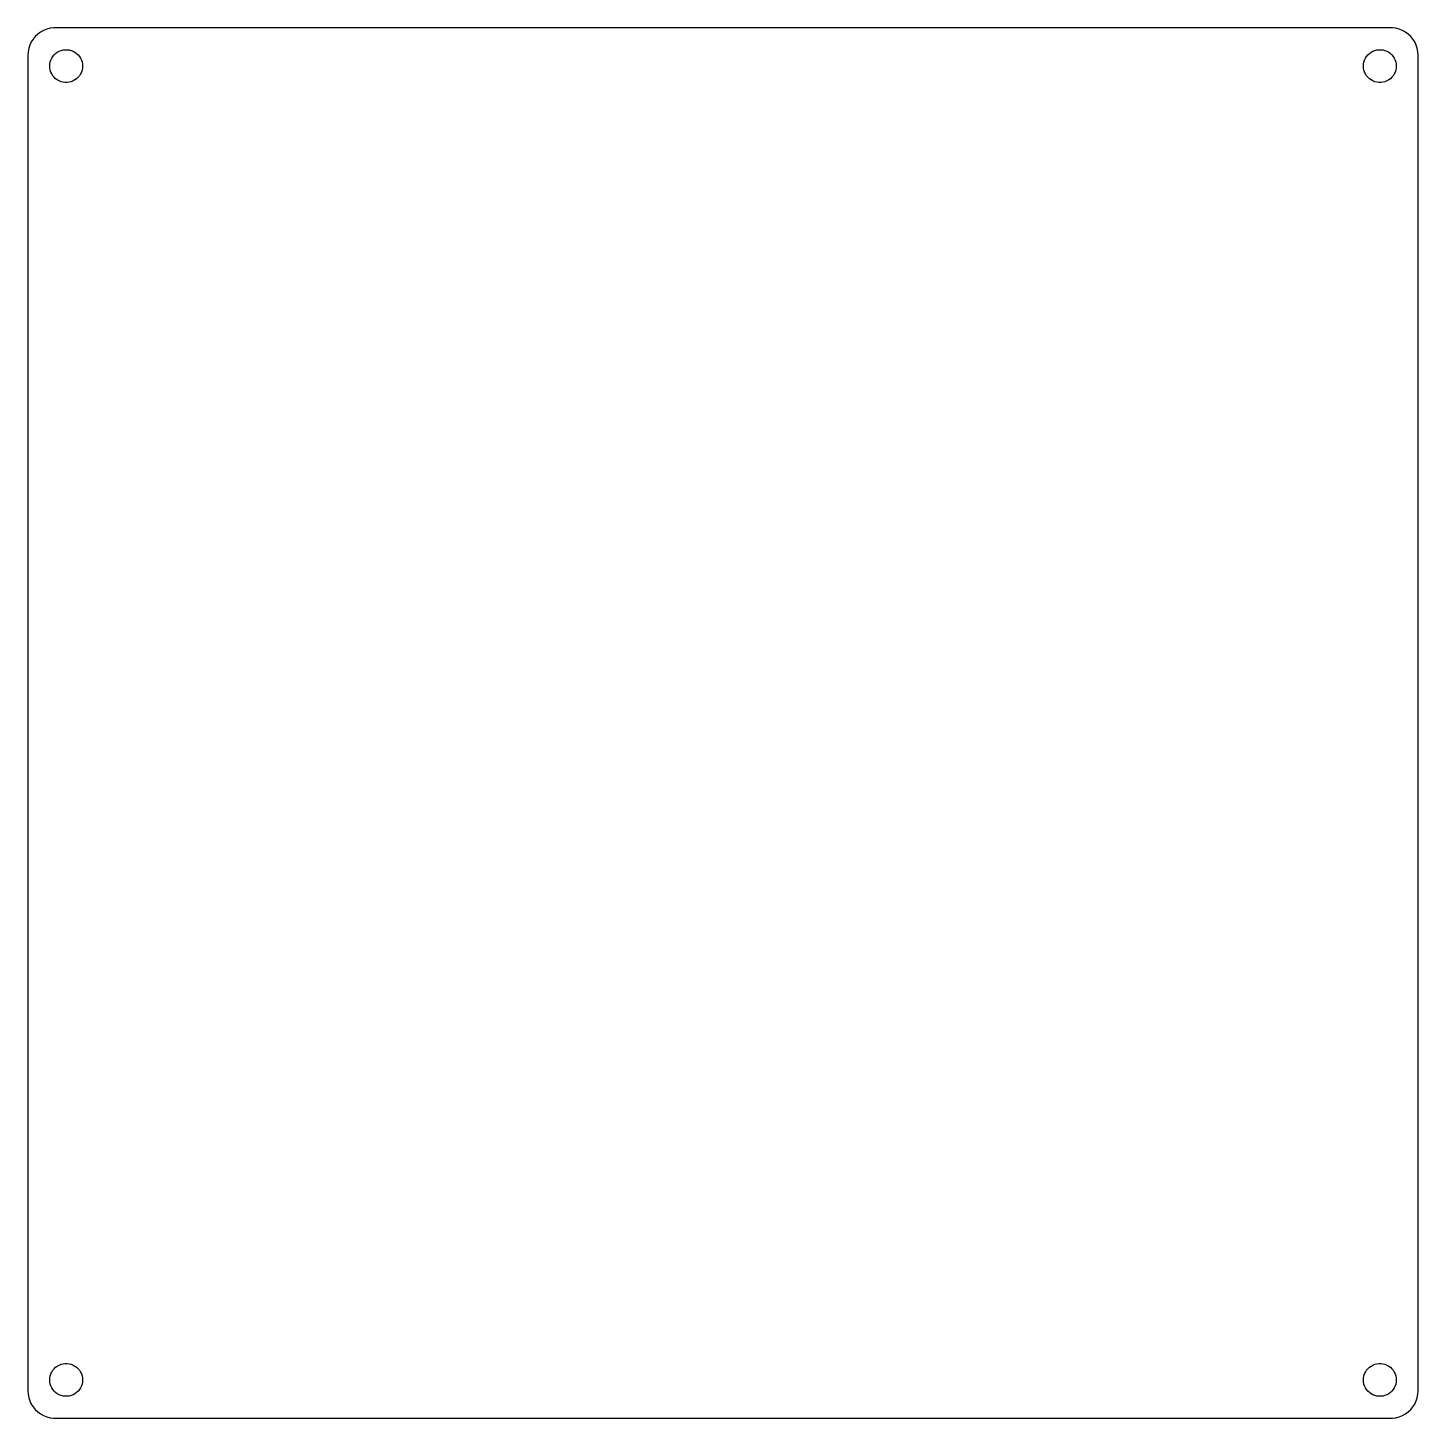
# Model space of a CAD drawing. Header units: metres. Extents: x -127 to 127, y -127 to 127.
import ezdxf

# ---------------------------------------------------------------- set-up
doc = ezdxf.new("R2010")
doc.units = ezdxf.units.M

msp = doc.modelspace()

# ---------------------------------------------------------------- linework, layer by layer
for p, q in [((-126.045, 124.939), (-126.382, 124.409)), ((-125.645, 125.423), (-126.045, 124.939)), ((-125.187, 125.853), (-125.645, 125.423)), ((-124.679, 126.222), (-125.187, 125.853)), ((-124.129, 126.524), (-124.679, 126.222)), ((-123.545, 126.755), (-124.129, 126.524)), ((-122.937, 126.911), (-123.545, 126.755)), ((-122.314, 126.99), (-122.937, 126.911)), ((122.314, 126.99), (-122.314, 126.99)), ((122.937, 126.911), (122.314, 126.99)), ((123.545, 126.755), (122.937, 126.911)), ((124.129, 126.524), (123.545, 126.755)), ((124.679, 126.222), (124.129, 126.524)), ((125.187, 125.853), (124.679, 126.222)), ((125.645, 125.423), (125.187, 125.853)), ((126.045, 124.939), (125.645, 125.423)), ((126.382, 124.409), (126.045, 124.939)), ((-126.961, 122.627), (-127, 122)), ((-127, 122), (-127, -122)), ((-126.843, 123.243), (-126.961, 122.627)), ((-126.649, 123.841), (-126.843, 123.243)), ((-126.382, 124.409), (-126.649, 123.841)), ((-122.427, 121.763), (-122.187, 122.054)), ((-122.187, 122.054), (-121.912, 122.312)), ((-121.912, 122.312), (-121.607, 122.533)), ((-121.607, 122.533), (-121.277, 122.714)), ((-121.277, 122.714), (-120.927, 122.853)), ((-120.927, 122.853), (-120.562, 122.947)), ((-120.562, 122.947), (-120.188, 122.994)), ((-120.188, 122.994), (-119.812, 122.994)), ((-119.812, 122.994), (-119.438, 122.947)), ((-119.438, 122.947), (-119.073, 122.853)), ((-119.073, 122.853), (-118.723, 122.714)), ((-118.723, 122.714), (-118.393, 122.533)), ((-118.393, 122.533), (-118.088, 122.312)), ((-118.088, 122.312), (-117.813, 122.054)), ((-117.813, 122.054), (-117.573, 121.763)), ((117.573, 121.763), (117.813, 122.054)), ((117.813, 122.054), (118.088, 122.312)), ((118.088, 122.312), (118.393, 122.533)), ((118.393, 122.533), (118.723, 122.714)), ((118.723, 122.714), (119.073, 122.853)), ((119.073, 122.853), (119.438, 122.947)), ((119.438, 122.947), (119.812, 122.994)), ((119.812, 122.994), (120.188, 122.994)), ((120.188, 122.994), (120.562, 122.947)), ((120.562, 122.947), (120.927, 122.853)), ((120.927, 122.853), (121.277, 122.714)), ((121.277, 122.714), (121.607, 122.533)), ((121.607, 122.533), (121.912, 122.312)), ((121.912, 122.312), (122.187, 122.054)), ((122.187, 122.054), (122.427, 121.763)), ((126.649, 123.841), (126.382, 124.409)), ((126.843, 123.243), (126.649, 123.841)), ((126.961, 122.627), (126.843, 123.243)), ((127, 122), (126.961, 122.627)), ((127, -122), (127, 122)), ((-123, 120), (-122.976, 120.376)), ((-122.976, 119.624), (-123, 120)), ((-122.976, 120.376), (-122.906, 120.746)), ((-122.906, 119.254), (-122.976, 119.624)), ((-122.906, 120.746), (-122.789, 121.104)), ((-122.789, 121.104), (-122.629, 121.445)), ((-122.629, 121.445), (-122.427, 121.763)), ((-117.573, 121.763), (-117.371, 121.445)), ((-117.371, 121.445), (-117.211, 121.104)), ((-117.211, 121.104), (-117.094, 120.746)), ((-117.094, 120.746), (-117.024, 120.376)), ((-117.024, 119.624), (-117.094, 119.254)), ((-117.024, 120.376), (-117, 120)), ((-117, 120), (-117.024, 119.624)), ((117, 120), (117.024, 120.376)), ((117.024, 119.624), (117, 120)), ((117.024, 120.376), (117.094, 120.746)), ((117.094, 119.254), (117.024, 119.624)), ((117.094, 120.746), (117.211, 121.104)), ((117.211, 121.104), (117.371, 121.445)), ((117.371, 121.445), (117.573, 121.763)), ((122.427, 121.763), (122.629, 121.445)), ((122.629, 121.445), (122.789, 121.104)), ((122.789, 121.104), (122.906, 120.746)), ((122.906, 120.746), (122.976, 120.376)), ((122.976, 119.624), (122.906, 119.254)), ((122.976, 120.376), (123, 120)), ((123, 120), (122.976, 119.624)), ((-122.789, 118.896), (-122.906, 119.254)), ((-122.629, 118.555), (-122.789, 118.896)), ((-122.427, 118.237), (-122.629, 118.555)), ((-122.187, 117.946), (-122.427, 118.237)), ((-121.912, 117.688), (-122.187, 117.946)), ((-121.607, 117.467), (-121.912, 117.688)), ((-121.277, 117.286), (-121.607, 117.467)), ((-120.927, 117.147), (-121.277, 117.286)), ((-120.562, 117.053), (-120.927, 117.147)), ((-120.188, 117.006), (-120.562, 117.053)), ((-119.812, 117.006), (-120.188, 117.006)), ((-119.438, 117.053), (-119.812, 117.006)), ((-119.073, 117.147), (-119.438, 117.053)), ((-118.723, 117.286), (-119.073, 117.147)), ((-118.393, 117.467), (-118.723, 117.286)), ((-118.088, 117.688), (-118.393, 117.467)), ((-117.813, 117.946), (-118.088, 117.688)), ((-117.573, 118.237), (-117.813, 117.946)), ((-117.371, 118.555), (-117.573, 118.237)), ((-117.211, 118.896), (-117.371, 118.555)), ((-117.094, 119.254), (-117.211, 118.896)), ((117.211, 118.896), (117.094, 119.254)), ((117.371, 118.555), (117.211, 118.896)), ((117.573, 118.237), (117.371, 118.555)), ((117.813, 117.946), (117.573, 118.237)), ((118.088, 117.688), (117.813, 117.946)), ((118.393, 117.467), (118.088, 117.688)), ((118.723, 117.286), (118.393, 117.467)), ((119.073, 117.147), (118.723, 117.286)), ((119.438, 117.053), (119.073, 117.147)), ((119.812, 117.006), (119.438, 117.053)), ((120.188, 117.006), (119.812, 117.006)), ((120.562, 117.053), (120.188, 117.006)), ((120.927, 117.147), (120.562, 117.053)), ((121.277, 117.286), (120.927, 117.147)), ((121.607, 117.467), (121.277, 117.286)), ((121.912, 117.688), (121.607, 117.467)), ((122.187, 117.946), (121.912, 117.688)), ((122.427, 118.237), (122.187, 117.946)), ((122.629, 118.555), (122.427, 118.237)), ((122.789, 118.896), (122.629, 118.555)), ((122.906, 119.254), (122.789, 118.896)), ((-122.976, -119.624), (-122.906, -119.254)), ((-122.906, -119.254), (-122.789, -118.896)), ((-122.789, -118.896), (-122.629, -118.555)), ((-122.629, -118.555), (-122.427, -118.237)), ((-122.427, -118.237), (-122.187, -117.946)), ((-122.187, -117.946), (-121.912, -117.688)), ((-121.912, -117.688), (-121.607, -117.467)), ((-121.607, -117.467), (-121.277, -117.286)), ((-121.277, -117.286), (-120.927, -117.147)), ((-120.927, -117.147), (-120.562, -117.053)), ((-120.562, -117.053), (-120.188, -117.006)), ((-120.188, -117.006), (-119.812, -117.006)), ((-119.812, -117.006), (-119.438, -117.053)), ((-119.438, -117.053), (-119.073, -117.147)), ((-119.073, -117.147), (-118.723, -117.286)), ((-118.723, -117.286), (-118.393, -117.467)), ((-118.393, -117.467), (-118.088, -117.688)), ((-118.088, -117.688), (-117.813, -117.946)), ((-117.813, -117.946), (-117.573, -118.237)), ((-117.573, -118.237), (-117.371, -118.555)), ((-117.371, -118.555), (-117.211, -118.896)), ((-117.211, -118.896), (-117.094, -119.254)), ((-117.094, -119.254), (-117.024, -119.624)), ((117.024, -119.624), (117.094, -119.254)), ((117.094, -119.254), (117.211, -118.896)), ((117.211, -118.896), (117.371, -118.555)), ((117.371, -118.555), (117.573, -118.237)), ((117.573, -118.237), (117.813, -117.946)), ((117.813, -117.946), (118.088, -117.688)), ((118.088, -117.688), (118.393, -117.467)), ((118.393, -117.467), (118.723, -117.286)), ((118.723, -117.286), (119.073, -117.147)), ((119.073, -117.147), (119.438, -117.053)), ((119.438, -117.053), (119.812, -117.006)), ((119.812, -117.006), (120.188, -117.006)), ((120.188, -117.006), (120.562, -117.053)), ((120.562, -117.053), (120.927, -117.147)), ((120.927, -117.147), (121.277, -117.286)), ((121.277, -117.286), (121.607, -117.467)), ((121.607, -117.467), (121.912, -117.688)), ((121.912, -117.688), (122.187, -117.946)), ((122.187, -117.946), (122.427, -118.237)), ((122.427, -118.237), (122.629, -118.555)), ((122.629, -118.555), (122.789, -118.896)), ((122.789, -118.896), (122.906, -119.254)), ((122.906, -119.254), (122.976, -119.624)), ((-123, -120), (-122.976, -119.624)), ((-122.976, -120.376), (-123, -120)), ((-122.906, -120.746), (-122.976, -120.376)), ((-122.789, -121.104), (-122.906, -120.746)), ((-122.629, -121.445), (-122.789, -121.104)), ((-122.427, -121.763), (-122.629, -121.445)), ((-122.187, -122.054), (-122.427, -121.763)), ((-117.573, -121.763), (-117.813, -122.054)), ((-117.371, -121.445), (-117.573, -121.763)), ((-117.211, -121.104), (-117.371, -121.445)), ((-117.094, -120.746), (-117.211, -121.104)), ((-117.024, -120.376), (-117.094, -120.746)), ((-117.024, -119.624), (-117, -120)), ((-117, -120), (-117.024, -120.376)), ((117, -120), (117.024, -119.624)), ((117.024, -120.376), (117, -120)), ((117.094, -120.746), (117.024, -120.376)), ((117.211, -121.104), (117.094, -120.746)), ((117.371, -121.445), (117.211, -121.104)), ((117.573, -121.763), (117.371, -121.445)), ((117.813, -122.054), (117.573, -121.763)), ((122.427, -121.763), (122.187, -122.054)), ((122.629, -121.445), (122.427, -121.763)), ((122.789, -121.104), (122.629, -121.445)), ((122.906, -120.746), (122.789, -121.104)), ((122.976, -120.376), (122.906, -120.746)), ((122.976, -119.624), (123, -120)), ((123, -120), (122.976, -120.376)), ((-127, -122), (-126.961, -122.627)), ((-126.961, -122.627), (-126.843, -123.243)), ((-126.843, -123.243), (-126.649, -123.841)), ((-126.649, -123.841), (-126.382, -124.409)), ((-126.382, -124.409), (-126.045, -124.939)), ((-121.912, -122.312), (-122.187, -122.054)), ((-121.607, -122.533), (-121.912, -122.312)), ((-121.277, -122.714), (-121.607, -122.533)), ((-120.927, -122.853), (-121.277, -122.714)), ((-120.562, -122.947), (-120.927, -122.853)), ((-120.188, -122.994), (-120.562, -122.947)), ((-119.812, -122.994), (-120.188, -122.994)), ((-119.438, -122.947), (-119.812, -122.994)), ((-119.073, -122.853), (-119.438, -122.947)), ((-118.723, -122.714), (-119.073, -122.853)), ((-118.393, -122.533), (-118.723, -122.714)), ((-118.088, -122.312), (-118.393, -122.533)), ((-117.813, -122.054), (-118.088, -122.312)), ((118.088, -122.312), (117.813, -122.054)), ((118.393, -122.533), (118.088, -122.312)), ((118.723, -122.714), (118.393, -122.533)), ((119.073, -122.853), (118.723, -122.714)), ((119.438, -122.947), (119.073, -122.853)), ((119.812, -122.994), (119.438, -122.947)), ((120.188, -122.994), (119.812, -122.994)), ((120.562, -122.947), (120.188, -122.994)), ((120.927, -122.853), (120.562, -122.947)), ((121.277, -122.714), (120.927, -122.853)), ((121.607, -122.533), (121.277, -122.714)), ((121.912, -122.312), (121.607, -122.533)), ((122.187, -122.054), (121.912, -122.312)), ((126.045, -124.939), (126.382, -124.409)), ((126.382, -124.409), (126.649, -123.841)), ((126.649, -123.841), (126.843, -123.243)), ((126.843, -123.243), (126.961, -122.627)), ((126.961, -122.627), (127, -122)), ((-126.045, -124.939), (-125.645, -125.423)), ((-125.645, -125.423), (-125.187, -125.853)), ((-125.187, -125.853), (-124.679, -126.222)), ((-124.679, -126.222), (-124.129, -126.524)), ((-124.129, -126.524), (-123.545, -126.755)), ((-123.545, -126.755), (-122.937, -126.911)), ((-122.937, -126.911), (-122.314, -126.99)), ((-122.314, -126.99), (122.314, -126.99)), ((122.314, -126.99), (122.937, -126.911)), ((122.937, -126.911), (123.545, -126.755)), ((123.545, -126.755), (124.129, -126.524)), ((124.129, -126.524), (124.679, -126.222)), ((124.679, -126.222), (125.187, -125.853)), ((125.187, -125.853), (125.645, -125.423)), ((125.645, -125.423), (126.045, -124.939))]:
    msp.add_line(p, q)

doc.saveas('drawing.dxf')
